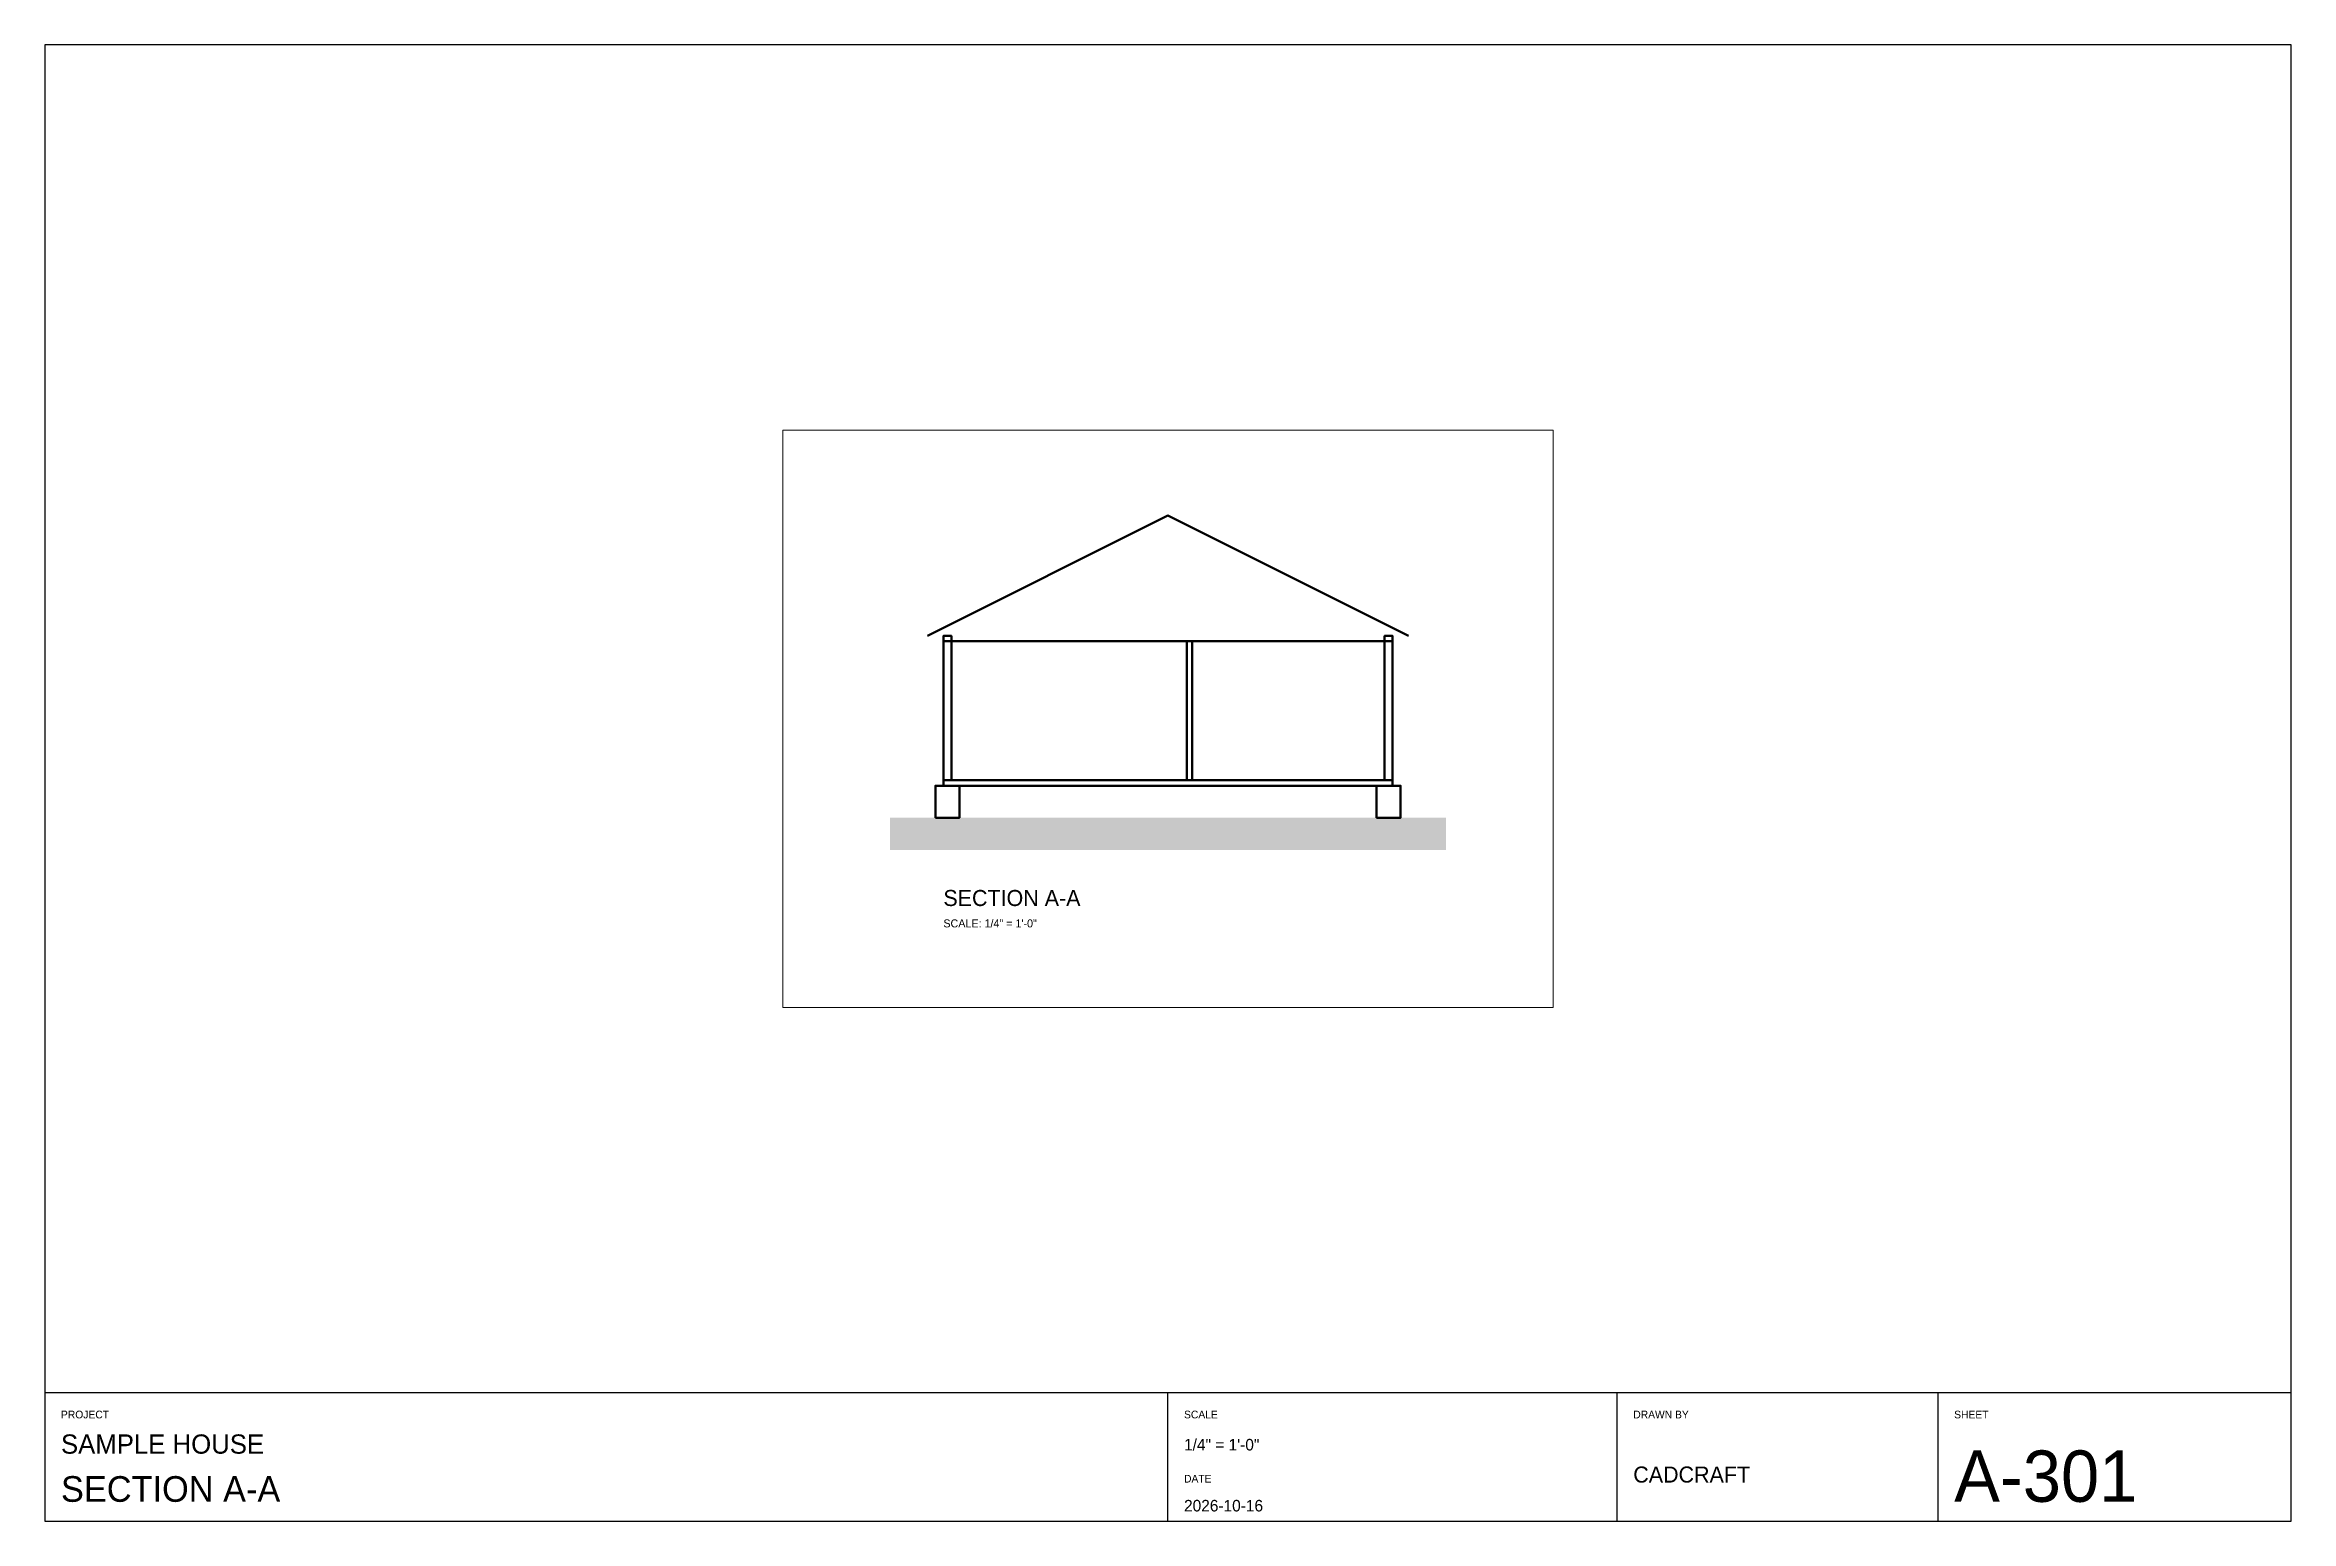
# Paper-space layout 'A-301 SECTIONS' of a CAD drawing. Header units: inches. Extents: x 0.5 to 35.5, y 0.5 to 23.5.
# The model-space entities are those that its viewports show. They can reach past a viewport. Long polylines and large blocks are cut down to what shows.
import ezdxf

# ---------------------------------------------------------------- set-up
doc = ezdxf.new("R2010")
doc.units = ezdxf.units.IN
doc.header["$MEASUREMENT"] = 0
for name, color, linetype in [('A-ANNO-TEXT', 3, 'Continuous'), ('A-HATCH', 8, 'Continuous'), ('G-TTLB', 7, 'Continuous')]:
    doc.layers.add(name, color=color, linetype=linetype)
doc.layers.add('A-SECT', color=6, linetype='Continuous', lineweight=50)
doc.layers.add('Viewports', color=8, linetype='Continuous', plot=False)

# ---------------------------------------------------------------- blocks, each defined once
blk = doc.blocks.new('TB-ARCH-D')
for p, q in [((18, 0.5), (18, 2.5)), ((25, 0.5), (25, 2.5)), ((30, 0.5), (30, 2.5))]:
    blk.add_line(p, q)
for points in [[(0.5, 0.5), (35.5, 0.5), (35.5, 23.5), (0.5, 23.5)], [(0.5, 0.5), (35.5, 0.5), (35.5, 2.5), (0.5, 2.5)]]:
    blk.add_lwpolyline(points, close=True)
for s, p in [('PROJECT', (0.75, 2.1)), ('SCALE', (18.25, 2.1)), ('DRAWN BY', (25.25, 2.1)), ('SHEET', (30.25, 2.1)), ('DATE', (18.25, 1.1))]:
    blk.add_text(s, height=0.12).set_placement(p)
for tag, p, height in [('PROJECT', (0.75, 1.55), 0.3), ('SCALE', (18.25, 1.6), 0.18), ('SHEET', (30.25, 0.8), 0.8), ('TITLE', (0.75, 0.8), 0.4), ('DRAWN', (25.25, 1.1), 0.25), ('DATE', (18.25, 0.65), 0.18)]:
    blk.add_attdef(tag, p, '', height=height)

msp = doc.modelspace()

# ---------------------------------------------------------------- hatches: boundary and pattern name
at = {"layer": 'A-HATCH'}
h = msp.add_hatch(dxfattribs=at)
h.set_pattern_fill('EARTH', color=256, scale=12, style=0)
h.paths.add_polyline_path([(660, -48), (1076, -48), (1076, -24), (660, -24)])

# ---------------------------------------------------------------- linework, layer by layer
at = {"layer": 'A-SECT'}
msp.add_line((700, 108), (1036, 108), dxfattribs=at)
msp.add_lwpolyline([(688, 112), (868, 202), (1048, 112)], dxfattribs=at)
for points in [[(700, 4), (706, 4), (706, 112), (700, 112)], [(882, 4), (886, 4), (886, 108), (882, 108)], [(1030, 4), (1036, 4), (1036, 112), (1030, 112)], [(694, -24), (712, -24), (712, 0), (694, 0)], [(700, 0), (1036, 0), (1036, 4), (700, 4)], [(1024, -24), (1042, -24), (1042, 0), (1024, 0)]]:
    msp.add_lwpolyline(points, close=True, dxfattribs=at)

# ---------------------------------------------------------------- texts
at = {"layer": 'A-ANNO-TEXT'}
for s, height, p in [('SECTION A-A', 12, (700, -90)), ('SCALE: 1/4" = 1\'-0"', 6, (700, -106))]:
    msp.add_text(s, height=height, dxfattribs=at).set_placement(p)

psp = doc.layouts.new('A-301 SECTIONS')

# ---------------------------------------------------------------- block references
at = {"layer": 'G-TTLB'}
psp.add_blockref('TB-ARCH-D', (0, 0), dxfattribs=at).add_auto_attribs({'PROJECT': 'SAMPLE HOUSE', 'TITLE': 'SECTION A-A', 'SCALE': '1/4" = 1\'-0"', 'DATE': '2026-10-16', 'DRAWN': 'CADCRAFT', 'SHEET': 'A-301'})

# ---------------------------------------------------------------- viewports
at = {"layer": 'Viewports'}
psp.add_viewport(center=(18, 13), size=(12, 9), view_center_point=(868, 50), view_height=432, dxfattribs=at)

doc.saveas('drawing.dxf')
